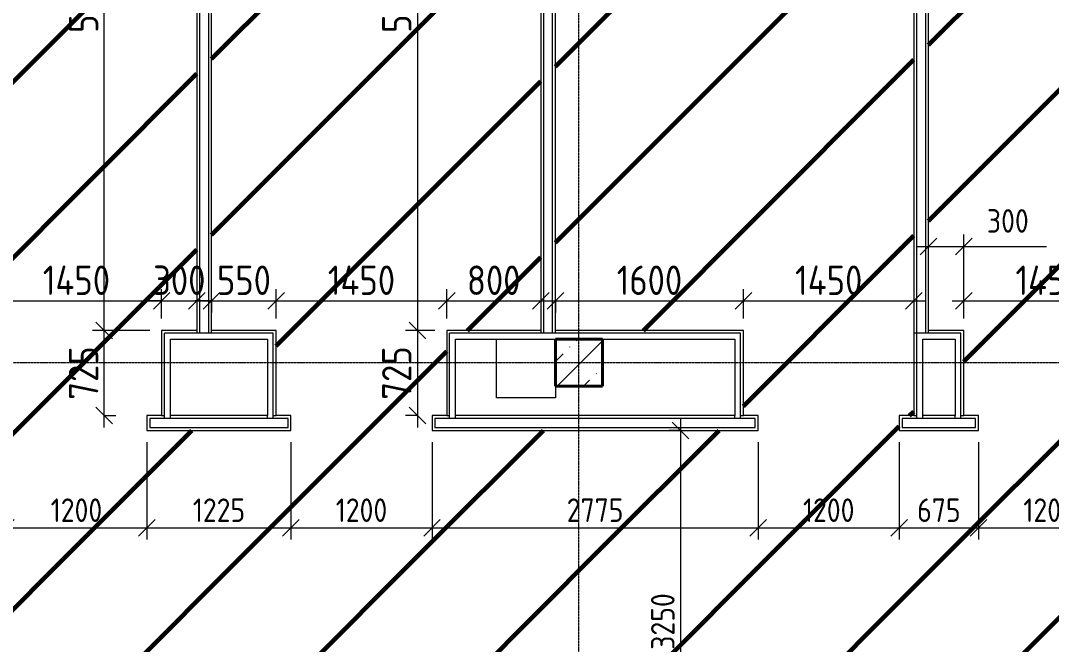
# Model space of a CAD drawing. Header units: millimetres. Extents: x -56773 to 323062, y -262288 to 76460.
# Drawn here: x 17059 to 25829, y -96938 to -91636 of the extents above; entities that cross this region are included whole.
import ezdxf

# ---------------------------------------------------------------- set-up
doc = ezdxf.new("R2010")
doc.units = ezdxf.units.MM
doc.linetypes.add('ADSK_Линия сетки', pattern=[25, 20, -2.5, 0, -2.5])
for name, color, linetype, lineweight in [('1.1) Шлифовка потолка', 5, 'Continuous', 60), ('Несущие колонны', 7, 'Continuous', 18), ('Оси', 7, 'Continuous', 9), ('Перекрытие', 7, 'Continuous', 18), ('Размеры', 7, 'Continuous', 9), ('Стены внутренние', 7, 'Continuous', 18), ('Стены штриховка', 7, 'Continuous', 9)]:
    doc.layers.add(name, color=color, linetype=linetype, lineweight=lineweight)
doc.styles.add('GOST Common_2', font='', dxfattribs={"width": 0.9, "height": 250})
doc.styles.add('GOST Common_3', font='', dxfattribs={"width": 0.9, "height": 200})
doc.styles.get('GOST Common_2').set_extended_font_data('GOST Common')
doc.styles.get('GOST Common_3').set_extended_font_data('GOST Common')
doc.dimstyles.new('ADSK_Основной_2_0', dxfattribs={"dimscale": 304.8, "dimtxt": 201.142999, "dimasz": 0.463911, "dimexe": 0.328084, "dimexo": 0.328084, "dimgap": 0.164042, "dimtad": 1, "dimdec": 3, "dimrnd": 0.001, "dimdsep": 46, "dimtxsty": 'GOST Common_3', "dimblk1": 'OBLIQUE', "dimblk2": 'OBLIQUE', "dimsah": 1, "dimcen": 0.09, "dimdle": 0.328084, "dimazin": 2, "dimtfac": 1, "dimtdec": 4, "dimtix": 1, "dimtmove": 0, "dimatfit": 3, "dimfxl": 1, "dimtvp": 1, "dimtolj": 1, "dimtzin": 0, "dimlwd": 20, "dimlwe": 20, "dimarcsym": 2})
doc.dimstyles.new('ADSK_Основной_2_0_2', dxfattribs={"dimscale": 304.8, "dimtxt": 201.142999, "dimasz": 0.463911, "dimexe": 0.328084, "dimexo": 0.328084, "dimgap": 0.164042, "dimtad": 1, "dimdec": 3, "dimrnd": 0.001, "dimdsep": 46, "dimtxsty": 'GOST Common_3', "dimblk1": 'OBLIQUE', "dimblk2": 'OBLIQUE', "dimsah": 1, "dimcen": 0.09, "dimdle": 0.328084, "dimazin": 2, "dimtfac": 1, "dimtdec": 4, "dimtix": 1, "dimtmove": 0, "dimatfit": 3, "dimfxl": 1, "dimtvp": 1, "dimtolj": 1, "dimtzin": 0, "dimlwd": 20, "dimlwe": 20, "dimarcsym": 2})
doc.dimstyles.new('ADSK_Основной_2_0_3', dxfattribs={"dimscale": 304.8, "dimtxt": 201.142999, "dimasz": 0.463911, "dimexe": 0.328084, "dimexo": 0.328084, "dimgap": 0.164042, "dimtad": 1, "dimdec": 3, "dimrnd": 0.001, "dimdsep": 46, "dimtxsty": 'GOST Common_2', "dimblk1": 'OBLIQUE', "dimblk2": 'OBLIQUE', "dimsah": 1, "dimcen": 0.09, "dimdle": 0.328084, "dimazin": 2, "dimtfac": 1, "dimtdec": 4, "dimtix": 1, "dimtmove": 0, "dimatfit": 3, "dimfxl": 1, "dimtvp": 1, "dimtolj": 1, "dimtzin": 0, "dimlwd": 20, "dimlwe": 20, "dimarcsym": 2})

# ---------------------------------------------------------------- blocks, each defined once
blk = doc.blocks.new('ADSK_КолоннаЖБ_Прямоугольная - 400x400 мм-1807143-Кладочный план 2-го этаж')
at = {"layer": 'Несущие колонны', "lineweight": 40}
for p, q in [((-200, 200), (200, 200)), ((-200, -200), (-200, 200)), ((200, 200), (200, -200)), ((200, -200), (-200, -200))]:
    blk.add_line(p, q, dxfattribs=at)
blk = doc.blocks.new('_Oblique')
at = {"color": 0, "linetype": 'ByBlock', "lineweight": -2}
blk.add_line((-0.5, -0.5), (0.5, 0.5), dxfattribs=at)
blk = doc.blocks.new('*D4854')
at = {"layer": 'Defpoints', "color": 0, "transparency": 16777216}
for p in [(22773, -95119.1), (22134.4, -98369.1), (22673, -98369.1)]:
    blk.add_point(p, dxfattribs=at)
at = {"layer": 'Размеры', "color": 0, "lineweight": 20, "transparency": 16777216}
for p, q in [((22673, -95019.1), (22673, -98469.1)), ((22673, -95119.1), (22573, -95119.1)), ((22234.4, -98369.1), (22773, -98369.1))]:
    blk.add_line(p, q, dxfattribs=at)
at = {"layer": 'Размеры', "color": 0, "lineweight": 20, "transparency": 16777216, "xscale": 141.4, "yscale": 141.4, "zscale": 141.4}
for p, rotation in [((22673, -95119.1), 90), ((22673, -98369.1), 270)]:
    blk.add_blockref('_Oblique', p, dxfattribs=dict(at, rotation=rotation))
at = {"layer": 'Размеры', "color": 0, "lineweight": 9, "transparency": 16777216, "insert": (22523, -96744.1), "char_height": 200, "width": 605.475, "attachment_point": 5, "rotation": 90, "style": 'GOST Common_3'}
blk.add_mtext('\\A1;3250', dxfattribs=at)
blk = doc.blocks.new('*D4790')
at = {"layer": 'Defpoints', "color": 0, "transparency": 16777216}
for p in [(16934.4, -95119.1), (18134.4, -95119.1), (18134.4, -95947.8)]:
    blk.add_point(p, dxfattribs=at)
at = {"layer": 'Размеры', "color": 0, "lineweight": 20, "transparency": 16777216}
for p, q in [((16934.4, -95219.1), (16934.4, -96047.8)), ((18134.4, -95219.1), (18134.4, -96047.8)), ((16834.4, -95947.8), (18234.4, -95947.8))]:
    blk.add_line(p, q, dxfattribs=at)
at = {"layer": 'Размеры', "color": 0, "lineweight": 20, "transparency": 16777216, "xscale": 141.4, "yscale": 141.4, "zscale": 141.4, "rotation": 180}
blk.add_blockref('_Oblique', (16934.4, -95947.8), dxfattribs=at)
at = {"layer": 'Размеры', "color": 0, "lineweight": 20, "transparency": 16777216, "xscale": 141.4, "yscale": 141.4, "zscale": 141.4}
blk.add_blockref('_Oblique', (18134.4, -95947.8), dxfattribs=at)
at = {"layer": 'Размеры', "color": 0, "lineweight": 9, "transparency": 16777216, "insert": (17534.4, -95797.8), "char_height": 200, "width": 560.473, "attachment_point": 5, "style": 'GOST Common_3'}
blk.add_mtext('\\A1;1200', dxfattribs=at)
blk = doc.blocks.new('*D4791')
at = {"layer": 'Defpoints', "color": 0, "transparency": 16777216}
for p in [(18134.4, -95119.1), (19359.4, -95119.1), (19359.4, -95947.8)]:
    blk.add_point(p, dxfattribs=at)
at = {"layer": 'Размеры', "color": 0, "lineweight": 20, "transparency": 16777216}
for p, q in [((18134.4, -95219.1), (18134.4, -96047.8)), ((19359.4, -95219.1), (19359.4, -96047.8)), ((18034.4, -95947.8), (19459.4, -95947.8))]:
    blk.add_line(p, q, dxfattribs=at)
at = {"layer": 'Размеры', "color": 0, "lineweight": 20, "transparency": 16777216, "xscale": 141.4, "yscale": 141.4, "zscale": 141.4, "rotation": 180}
blk.add_blockref('_Oblique', (18134.4, -95947.8), dxfattribs=at)
at = {"layer": 'Размеры', "color": 0, "lineweight": 20, "transparency": 16777216, "xscale": 141.4, "yscale": 141.4, "zscale": 141.4}
blk.add_blockref('_Oblique', (19359.4, -95947.8), dxfattribs=at)
at = {"layer": 'Размеры', "color": 0, "lineweight": 9, "transparency": 16777216, "insert": (18746.9, -95797.8), "char_height": 200, "width": 560.473, "attachment_point": 5, "style": 'GOST Common_3'}
blk.add_mtext('\\A1;1225', dxfattribs=at)
blk = doc.blocks.new('*D4792')
at = {"layer": 'Defpoints', "color": 0, "transparency": 16777216}
for p in [(19359.4, -95119.1), (20559.4, -95119.1), (20559.4, -95947.8)]:
    blk.add_point(p, dxfattribs=at)
at = {"layer": 'Размеры', "color": 0, "lineweight": 20, "transparency": 16777216}
for p, q in [((19359.4, -95219.1), (19359.4, -96047.8)), ((20559.4, -95219.1), (20559.4, -96047.8)), ((19259.4, -95947.8), (20659.4, -95947.8))]:
    blk.add_line(p, q, dxfattribs=at)
at = {"layer": 'Размеры', "color": 0, "lineweight": 20, "transparency": 16777216, "xscale": 141.4, "yscale": 141.4, "zscale": 141.4, "rotation": 180}
blk.add_blockref('_Oblique', (19359.4, -95947.8), dxfattribs=at)
at = {"layer": 'Размеры', "color": 0, "lineweight": 20, "transparency": 16777216, "xscale": 141.4, "yscale": 141.4, "zscale": 141.4}
blk.add_blockref('_Oblique', (20559.4, -95947.8), dxfattribs=at)
at = {"layer": 'Размеры', "color": 0, "lineweight": 9, "transparency": 16777216, "insert": (19959.4, -95797.8), "char_height": 200, "width": 560.473, "attachment_point": 5, "style": 'GOST Common_3'}
blk.add_mtext('\\A1;1200', dxfattribs=at)
blk = doc.blocks.new('*D4793')
at = {"layer": 'Defpoints', "color": 0, "transparency": 16777216}
for p in [(20559.4, -95119.1), (23334.4, -95119.1), (23334.4, -95947.8)]:
    blk.add_point(p, dxfattribs=at)
at = {"layer": 'Размеры', "color": 0, "lineweight": 20, "transparency": 16777216}
for p, q in [((20559.4, -95219.1), (20559.4, -96047.8)), ((23334.4, -95219.1), (23334.4, -96047.8)), ((20459.4, -95947.8), (23434.4, -95947.8))]:
    blk.add_line(p, q, dxfattribs=at)
at = {"layer": 'Размеры', "color": 0, "lineweight": 20, "transparency": 16777216, "xscale": 141.4, "yscale": 141.4, "zscale": 141.4, "rotation": 180}
blk.add_blockref('_Oblique', (20559.4, -95947.8), dxfattribs=at)
at = {"layer": 'Размеры', "color": 0, "lineweight": 20, "transparency": 16777216, "xscale": 141.4, "yscale": 141.4, "zscale": 141.4}
blk.add_blockref('_Oblique', (23334.4, -95947.8), dxfattribs=at)
at = {"layer": 'Размеры', "color": 0, "lineweight": 9, "transparency": 16777216, "insert": (21946.9, -95797.8), "char_height": 200, "width": 605.475, "attachment_point": 5, "style": 'GOST Common_3'}
blk.add_mtext('\\A1;2775', dxfattribs=at)
blk = doc.blocks.new('*D4794')
at = {"layer": 'Defpoints', "color": 0, "transparency": 16777216}
for p in [(23334.4, -95119.1), (24534.4, -95119.1), (24534.4, -95947.8)]:
    blk.add_point(p, dxfattribs=at)
at = {"layer": 'Размеры', "color": 0, "lineweight": 20, "transparency": 16777216}
for p, q in [((23334.4, -95219.1), (23334.4, -96047.8)), ((24534.4, -95219.1), (24534.4, -96047.8)), ((23234.4, -95947.8), (24634.4, -95947.8))]:
    blk.add_line(p, q, dxfattribs=at)
at = {"layer": 'Размеры', "color": 0, "lineweight": 20, "transparency": 16777216, "xscale": 141.4, "yscale": 141.4, "zscale": 141.4, "rotation": 180}
blk.add_blockref('_Oblique', (23334.4, -95947.8), dxfattribs=at)
at = {"layer": 'Размеры', "color": 0, "lineweight": 20, "transparency": 16777216, "xscale": 141.4, "yscale": 141.4, "zscale": 141.4}
blk.add_blockref('_Oblique', (24534.4, -95947.8), dxfattribs=at)
at = {"layer": 'Размеры', "color": 0, "lineweight": 9, "transparency": 16777216, "insert": (23934.4, -95797.8), "char_height": 200, "width": 560.473, "attachment_point": 5, "style": 'GOST Common_3'}
blk.add_mtext('\\A1;1200', dxfattribs=at)
blk = doc.blocks.new('*D4795')
at = {"layer": 'Defpoints', "color": 0, "transparency": 16777216}
for p in [(24534.4, -95119.1), (25209.4, -95119.1), (25209.4, -95947.8)]:
    blk.add_point(p, dxfattribs=at)
at = {"layer": 'Размеры', "color": 0, "lineweight": 20, "transparency": 16777216}
for p, q in [((24534.4, -95219.1), (24534.4, -96047.8)), ((25209.4, -95219.1), (25209.4, -96047.8)), ((24434.4, -95947.8), (25309.4, -95947.8))]:
    blk.add_line(p, q, dxfattribs=at)
at = {"layer": 'Размеры', "color": 0, "lineweight": 20, "transparency": 16777216, "xscale": 141.4, "yscale": 141.4, "zscale": 141.4, "rotation": 180}
blk.add_blockref('_Oblique', (24534.4, -95947.8), dxfattribs=at)
at = {"layer": 'Размеры', "color": 0, "lineweight": 20, "transparency": 16777216, "xscale": 141.4, "yscale": 141.4, "zscale": 141.4}
blk.add_blockref('_Oblique', (25209.4, -95947.8), dxfattribs=at)
at = {"layer": 'Размеры', "color": 0, "lineweight": 9, "transparency": 16777216, "insert": (24871.9, -95797.8), "char_height": 200, "width": 454.106, "attachment_point": 5, "style": 'GOST Common_3'}
blk.add_mtext('\\A1;675', dxfattribs=at)
blk = doc.blocks.new('*D4796')
at = {"layer": 'Defpoints', "color": 0, "transparency": 16777216}
for p in [(25209.4, -95119.1), (26409.4, -95119.1), (26409.4, -95947.8)]:
    blk.add_point(p, dxfattribs=at)
at = {"layer": 'Размеры', "color": 0, "lineweight": 20, "transparency": 16777216}
for p, q in [((25209.4, -95219.1), (25209.4, -96047.8)), ((26409.4, -95219.1), (26409.4, -96047.8)), ((25109.4, -95947.8), (26509.4, -95947.8))]:
    blk.add_line(p, q, dxfattribs=at)
at = {"layer": 'Размеры', "color": 0, "lineweight": 20, "transparency": 16777216, "xscale": 141.4, "yscale": 141.4, "zscale": 141.4, "rotation": 180}
blk.add_blockref('_Oblique', (25209.4, -95947.8), dxfattribs=at)
at = {"layer": 'Размеры', "color": 0, "lineweight": 20, "transparency": 16777216, "xscale": 141.4, "yscale": 141.4, "zscale": 141.4}
blk.add_blockref('_Oblique', (26409.4, -95947.8), dxfattribs=at)
at = {"layer": 'Размеры', "color": 0, "lineweight": 9, "transparency": 16777216, "insert": (25809.4, -95797.8), "char_height": 200, "width": 560.473, "attachment_point": 5, "style": 'GOST Common_3'}
blk.add_mtext('\\A1;1200', dxfattribs=at)
blk = doc.blocks.new('*D4948')
at = {"layer": 'Defpoints', "color": 0, "transparency": 16777216}
for p in [(18259.4, -94018.1), (16809.4, -94269.1), (18259.4, -94269.1)]:
    blk.add_point(p, dxfattribs=at)
at = {"layer": 'Размеры', "color": 0, "lineweight": 20, "transparency": 16777216}
for p, q in [((16809.4, -94169.1), (16809.4, -93918.1)), ((18259.4, -94169.1), (18259.4, -93918.1)), ((16709.4, -94018.1), (18359.4, -94018.1))]:
    blk.add_line(p, q, dxfattribs=at)
at = {"layer": 'Размеры', "color": 0, "lineweight": 20, "transparency": 16777216, "xscale": 141.4, "yscale": 141.4, "zscale": 141.4, "rotation": 180}
blk.add_blockref('_Oblique', (16809.4, -94018.1), dxfattribs=at)
at = {"layer": 'Размеры', "color": 0, "lineweight": 20, "transparency": 16777216, "xscale": 141.4, "yscale": 141.4, "zscale": 141.4}
blk.add_blockref('_Oblique', (18259.4, -94018.1), dxfattribs=at)
at = {"layer": 'Размеры', "color": 0, "lineweight": 9, "transparency": 16777216, "insert": (17534.4, -93843.1), "char_height": 250, "width": 580.928, "attachment_point": 5, "style": 'GOST Common_2'}
blk.add_mtext('\\A1;1450', dxfattribs=at)
blk = doc.blocks.new('*D4949')
at = {"layer": 'Defpoints', "color": 0, "transparency": 16777216}
for p in [(18559.4, -93918.1), (18559.4, -94018.1), (18259.4, -94269.1)]:
    blk.add_point(p, dxfattribs=at)
at = {"layer": 'Размеры', "color": 0, "lineweight": 20, "transparency": 16777216}
for p, q in [((18259.4, -94169.1), (18259.4, -93918.1)), ((18259.4, -94018.1), (18118, -94018.1)), ((18259.4, -94018.1), (18559.4, -94018.1)), ((18559.4, -94018.1), (18559.4, -94118.1)), ((18559.4, -94018.1), (18700.8, -94018.1))]:
    blk.add_line(p, q, dxfattribs=at)
at = {"layer": 'Размеры', "color": 0, "lineweight": 20, "transparency": 16777216, "xscale": 141.4, "yscale": 141.4, "zscale": 141.4}
blk.add_blockref('_Oblique', (18259.4, -94018.1), dxfattribs=at)
at = {"layer": 'Размеры', "color": 0, "lineweight": 20, "transparency": 16777216, "xscale": 141.4, "yscale": 141.4, "zscale": 141.4, "rotation": 180}
blk.add_blockref('_Oblique', (18559.4, -94018.1), dxfattribs=at)
at = {"layer": 'Размеры', "color": 0, "lineweight": 9, "transparency": 16777216, "insert": (18409.4, -93843.1), "char_height": 250, "width": 454.106, "attachment_point": 5, "style": 'GOST Common_2'}
blk.add_mtext('\\A1;300', dxfattribs=at)
blk = doc.blocks.new('*D4950')
at = {"layer": 'Defpoints', "color": 0, "transparency": 16777216}
for p in [(18684.4, -93918.1), (19234.4, -94018.1), (19234.4, -94269.1)]:
    blk.add_point(p, dxfattribs=at)
at = {"layer": 'Размеры', "color": 0, "lineweight": 20, "transparency": 16777216}
for p, q in [((19234.4, -94169.1), (19234.4, -93918.1)), ((18684.4, -94018.1), (18543, -94018.1)), ((18684.4, -94018.1), (18684.4, -94118.1)), ((18684.4, -94018.1), (19234.4, -94018.1)), ((19234.4, -94018.1), (19375.8, -94018.1))]:
    blk.add_line(p, q, dxfattribs=at)
at = {"layer": 'Размеры', "color": 0, "lineweight": 20, "transparency": 16777216, "xscale": 141.4, "yscale": 141.4, "zscale": 141.4}
blk.add_blockref('_Oblique', (18684.4, -94018.1), dxfattribs=at)
at = {"layer": 'Размеры', "color": 0, "lineweight": 20, "transparency": 16777216, "xscale": 141.4, "yscale": 141.4, "zscale": 141.4, "rotation": 180}
blk.add_blockref('_Oblique', (19234.4, -94018.1), dxfattribs=at)
at = {"layer": 'Размеры', "color": 0, "lineweight": 9, "transparency": 16777216, "insert": (18959.4, -93843.1), "char_height": 250, "width": 454.106, "attachment_point": 5, "style": 'GOST Common_2'}
blk.add_mtext('\\A1;550', dxfattribs=at)
blk = doc.blocks.new('*D4951')
at = {"layer": 'Defpoints', "color": 0, "transparency": 16777216}
for p in [(20684.4, -94018.1), (19234.4, -94269.1), (20684.4, -94269.1)]:
    blk.add_point(p, dxfattribs=at)
at = {"layer": 'Размеры', "color": 0, "lineweight": 20, "transparency": 16777216}
for p, q in [((19234.4, -94169.1), (19234.4, -93918.1)), ((20684.4, -94169.1), (20684.4, -93918.1)), ((19134.4, -94018.1), (20784.4, -94018.1))]:
    blk.add_line(p, q, dxfattribs=at)
at = {"layer": 'Размеры', "color": 0, "lineweight": 20, "transparency": 16777216, "xscale": 141.4, "yscale": 141.4, "zscale": 141.4, "rotation": 180}
blk.add_blockref('_Oblique', (19234.4, -94018.1), dxfattribs=at)
at = {"layer": 'Размеры', "color": 0, "lineweight": 20, "transparency": 16777216, "xscale": 141.4, "yscale": 141.4, "zscale": 141.4}
blk.add_blockref('_Oblique', (20684.4, -94018.1), dxfattribs=at)
at = {"layer": 'Размеры', "color": 0, "lineweight": 9, "transparency": 16777216, "insert": (19959.4, -93843.1), "char_height": 250, "width": 580.928, "attachment_point": 5, "style": 'GOST Common_2'}
blk.add_mtext('\\A1;1450', dxfattribs=at)
blk = doc.blocks.new('*D4952')
at = {"layer": 'Defpoints', "color": 0, "transparency": 16777216}
for p in [(21484.4, -93918.1), (21484.4, -94018.1), (20684.4, -94269.1)]:
    blk.add_point(p, dxfattribs=at)
at = {"layer": 'Размеры', "color": 0, "lineweight": 20, "transparency": 16777216}
for p, q in [((20684.4, -94169.1), (20684.4, -93918.1)), ((20584.4, -94018.1), (21584.4, -94018.1)), ((21484.4, -94018.1), (21484.4, -94118.1))]:
    blk.add_line(p, q, dxfattribs=at)
at = {"layer": 'Размеры', "color": 0, "lineweight": 20, "transparency": 16777216, "xscale": 141.4, "yscale": 141.4, "zscale": 141.4, "rotation": 180}
blk.add_blockref('_Oblique', (20684.4, -94018.1), dxfattribs=at)
at = {"layer": 'Размеры', "color": 0, "lineweight": 20, "transparency": 16777216, "xscale": 141.4, "yscale": 141.4, "zscale": 141.4}
blk.add_blockref('_Oblique', (21484.4, -94018.1), dxfattribs=at)
at = {"layer": 'Размеры', "color": 0, "lineweight": 9, "transparency": 16777216, "insert": (21084.4, -93843.1), "char_height": 250, "width": 454.106, "attachment_point": 5, "style": 'GOST Common_2'}
blk.add_mtext('\\A1;800', dxfattribs=at)
blk = doc.blocks.new('*D4953')
at = {"layer": 'Defpoints', "color": 0, "transparency": 16777216}
for p in [(21609.4, -93918.1), (23209.4, -94018.1), (23209.4, -94269.1)]:
    blk.add_point(p, dxfattribs=at)
at = {"layer": 'Размеры', "color": 0, "lineweight": 20, "transparency": 16777216}
for p, q in [((23209.4, -94169.1), (23209.4, -93918.1)), ((21509.4, -94018.1), (23309.4, -94018.1)), ((21609.4, -94018.1), (21609.4, -94118.1))]:
    blk.add_line(p, q, dxfattribs=at)
at = {"layer": 'Размеры', "color": 0, "lineweight": 20, "transparency": 16777216, "xscale": 141.4, "yscale": 141.4, "zscale": 141.4, "rotation": 180}
blk.add_blockref('_Oblique', (21609.4, -94018.1), dxfattribs=at)
at = {"layer": 'Размеры', "color": 0, "lineweight": 20, "transparency": 16777216, "xscale": 141.4, "yscale": 141.4, "zscale": 141.4}
blk.add_blockref('_Oblique', (23209.4, -94018.1), dxfattribs=at)
at = {"layer": 'Размеры', "color": 0, "lineweight": 9, "transparency": 16777216, "insert": (22409.4, -93843.1), "char_height": 250, "width": 560.473, "attachment_point": 5, "style": 'GOST Common_2'}
blk.add_mtext('\\A1;1600', dxfattribs=at)
blk = doc.blocks.new('*D4954')
at = {"layer": 'Defpoints', "color": 0, "transparency": 16777216}
for p in [(24659.4, -93918.1), (24659.4, -94018.1), (23209.4, -94269.1)]:
    blk.add_point(p, dxfattribs=at)
at = {"layer": 'Размеры', "color": 0, "lineweight": 20, "transparency": 16777216}
for p, q in [((23209.4, -94169.1), (23209.4, -93918.1)), ((23109.4, -94018.1), (24759.4, -94018.1)), ((24659.4, -94018.1), (24659.4, -94118.1))]:
    blk.add_line(p, q, dxfattribs=at)
at = {"layer": 'Размеры', "color": 0, "lineweight": 20, "transparency": 16777216, "xscale": 141.4, "yscale": 141.4, "zscale": 141.4, "rotation": 180}
blk.add_blockref('_Oblique', (23209.4, -94018.1), dxfattribs=at)
at = {"layer": 'Размеры', "color": 0, "lineweight": 20, "transparency": 16777216, "xscale": 141.4, "yscale": 141.4, "zscale": 141.4}
blk.add_blockref('_Oblique', (24659.4, -94018.1), dxfattribs=at)
at = {"layer": 'Размеры', "color": 0, "lineweight": 9, "transparency": 16777216, "insert": (23934.4, -93843.1), "char_height": 250, "width": 580.928, "attachment_point": 5, "style": 'GOST Common_2'}
blk.add_mtext('\\A1;1450', dxfattribs=at)
blk = doc.blocks.new('*D4955')
at = {"layer": 'Defpoints', "color": 0, "transparency": 16777216}
for p in [(25084.4, -93555.4), (24784.4, -93918.1), (25084.4, -94269.1)]:
    blk.add_point(p, dxfattribs=at)
at = {"layer": 'Размеры', "color": 0, "lineweight": 20, "transparency": 16777216}
for p, q in [((24784.4, -93818.1), (24784.4, -93455.4)), ((25084.4, -94169.1), (25084.4, -93455.4)), ((24684.4, -93555.4), (25084.4, -93555.4)), ((25084.4, -93555.4), (25788.6, -93555.4))]:
    blk.add_line(p, q, dxfattribs=at)
at = {"layer": 'Размеры', "color": 0, "lineweight": 20, "transparency": 16777216, "xscale": 141.4, "yscale": 141.4, "zscale": 141.4, "rotation": 180}
blk.add_blockref('_Oblique', (24784.4, -93555.4), dxfattribs=at)
at = {"layer": 'Размеры', "color": 0, "lineweight": 20, "transparency": 16777216, "xscale": 141.4, "yscale": 141.4, "zscale": 141.4}
blk.add_blockref('_Oblique', (25084.4, -93555.4), dxfattribs=at)
at = {"layer": 'Размеры', "color": 0, "lineweight": 9, "transparency": 16777216, "insert": (25280.1, -93238.7), "char_height": 200, "width": 454.106, "attachment_point": 1, "line_spacing_factor": 1.022761, "style": 'GOST Common_3'}
blk.add_mtext('\\A1;300', dxfattribs=at)
blk = doc.blocks.new('*D4956')
at = {"layer": 'Defpoints', "color": 0, "transparency": 16777216}
for p in [(26534.4, -94018.1), (25084.4, -94269.1), (26534.4, -94269.1)]:
    blk.add_point(p, dxfattribs=at)
at = {"layer": 'Размеры', "color": 0, "lineweight": 20, "transparency": 16777216}
for p, q in [((25084.4, -94169.1), (25084.4, -93918.1)), ((26534.4, -94169.1), (26534.4, -93918.1)), ((24984.4, -94018.1), (26634.4, -94018.1))]:
    blk.add_line(p, q, dxfattribs=at)
at = {"layer": 'Размеры', "color": 0, "lineweight": 20, "transparency": 16777216, "xscale": 141.4, "yscale": 141.4, "zscale": 141.4, "rotation": 180}
blk.add_blockref('_Oblique', (25084.4, -94018.1), dxfattribs=at)
at = {"layer": 'Размеры', "color": 0, "lineweight": 20, "transparency": 16777216, "xscale": 141.4, "yscale": 141.4, "zscale": 141.4}
blk.add_blockref('_Oblique', (26534.4, -94018.1), dxfattribs=at)
at = {"layer": 'Размеры', "color": 0, "lineweight": 9, "transparency": 16777216, "insert": (25809.4, -93843.1), "char_height": 250, "width": 580.928, "attachment_point": 5, "style": 'GOST Common_2'}
blk.add_mtext('\\A1;1450', dxfattribs=at)
blk = doc.blocks.new('*D4966')
at = {"layer": 'Defpoints', "color": 0, "transparency": 16777216}
for p in [(17770.2, -94269.1), (18259.4, -94269.1), (17670.2, -94994.1)]:
    blk.add_point(p, dxfattribs=at)
at = {"layer": 'Размеры', "color": 0, "lineweight": 20, "transparency": 16777216}
for p, q in [((17770.2, -95094.1), (17770.2, -94169.1)), ((18159.4, -94269.1), (17670.2, -94269.1)), ((17770.2, -94994.1), (17870.2, -94994.1))]:
    blk.add_line(p, q, dxfattribs=at)
at = {"layer": 'Размеры', "color": 0, "lineweight": 20, "transparency": 16777216, "xscale": 141.4, "yscale": 141.4, "zscale": 141.4}
for p, rotation in [((17770.2, -94269.1), 90), ((17770.2, -94994.1), 270)]:
    blk.add_blockref('_Oblique', p, dxfattribs=dict(at, rotation=rotation))
at = {"layer": 'Размеры', "color": 0, "lineweight": 9, "transparency": 16777216, "insert": (17595.2, -94631.6), "char_height": 250, "width": 454.106, "attachment_point": 5, "rotation": 90, "style": 'GOST Common_2'}
blk.add_mtext('\\A1;725', dxfattribs=at)
blk = doc.blocks.new('*D4967')
at = {"layer": 'Defpoints', "color": 0, "transparency": 16777216}
for p in [(17670.2, -88594.1), (17770.2, -88594.1), (18259.4, -94269.1)]:
    blk.add_point(p, dxfattribs=at)
at = {"layer": 'Размеры', "color": 0, "lineweight": 20, "transparency": 16777216}
for p, q in [((17770.2, -94369.1), (17770.2, -88494.1)), ((17770.2, -88594.1), (17870.2, -88594.1)), ((18159.4, -94269.1), (17670.2, -94269.1))]:
    blk.add_line(p, q, dxfattribs=at)
at = {"layer": 'Размеры', "color": 0, "lineweight": 20, "transparency": 16777216, "xscale": 141.4, "yscale": 141.4, "zscale": 141.4}
for p, rotation in [((17770.2, -88594.1), 90), ((17770.2, -94269.1), 270)]:
    blk.add_blockref('_Oblique', p, dxfattribs=dict(at, rotation=rotation))
at = {"layer": 'Размеры', "color": 0, "lineweight": 9, "transparency": 16777216, "insert": (17595.2, -91431.6), "char_height": 250, "width": 605.475, "attachment_point": 5, "rotation": 90, "style": 'GOST Common_2'}
blk.add_mtext('\\A1;5675', dxfattribs=at)
blk = doc.blocks.new('*D4968')
at = {"layer": 'Defpoints', "color": 0, "transparency": 16777216}
for p in [(20534.9, -88594.1), (20434.9, -94269.1), (20684.4, -94269.1)]:
    blk.add_point(p, dxfattribs=at)
at = {"layer": 'Размеры', "color": 0, "lineweight": 20, "transparency": 16777216}
for p, q in [((20434.9, -88494.1), (20434.9, -94369.1)), ((20434.9, -88594.1), (20334.9, -88594.1)), ((20584.4, -94269.1), (20334.9, -94269.1))]:
    blk.add_line(p, q, dxfattribs=at)
at = {"layer": 'Размеры', "color": 0, "lineweight": 20, "transparency": 16777216, "xscale": 141.4, "yscale": 141.4, "zscale": 141.4}
for p, rotation in [((20434.9, -88594.1), 90), ((20434.9, -94269.1), 270)]:
    blk.add_blockref('_Oblique', p, dxfattribs=dict(at, rotation=rotation))
at = {"layer": 'Размеры', "color": 0, "lineweight": 9, "transparency": 16777216, "insert": (20259.9, -91431.6), "char_height": 250, "width": 605.475, "attachment_point": 5, "rotation": 90, "style": 'GOST Common_2'}
blk.add_mtext('\\A1;5675', dxfattribs=at)
blk = doc.blocks.new('*D4969')
at = {"layer": 'Defpoints', "color": 0, "transparency": 16777216}
for p in [(20684.4, -94269.1), (20434.9, -94994.1), (20534.9, -94994.1)]:
    blk.add_point(p, dxfattribs=at)
at = {"layer": 'Размеры', "color": 0, "lineweight": 20, "transparency": 16777216}
for p, q in [((20434.9, -94169.1), (20434.9, -95094.1)), ((20584.4, -94269.1), (20334.9, -94269.1)), ((20434.9, -94994.1), (20334.9, -94994.1))]:
    blk.add_line(p, q, dxfattribs=at)
at = {"layer": 'Размеры', "color": 0, "lineweight": 20, "transparency": 16777216, "xscale": 141.4, "yscale": 141.4, "zscale": 141.4}
for p, rotation in [((20434.9, -94269.1), 90), ((20434.9, -94994.1), 270)]:
    blk.add_blockref('_Oblique', p, dxfattribs=dict(at, rotation=rotation))
at = {"layer": 'Размеры', "color": 0, "lineweight": 9, "transparency": 16777216, "insert": (20259.9, -94631.6), "char_height": 250, "width": 454.106, "attachment_point": 5, "rotation": 90, "style": 'GOST Common_2'}
blk.add_mtext('\\A1;725', dxfattribs=at)

msp = doc.modelspace()

# ---------------------------------------------------------------- hatches: boundary and pattern name
at = {"layer": '1.1) Шлифовка потолка', "transparency": 33554687}
h = msp.add_hatch(dxfattribs=at)
h.set_pattern_fill('ANSI31', color=5, scale=333)
h.paths.add_polyline_path([(24423.9062, -88594.0666), (24209.3615, -88594.0666), (22559.3615, -88594.0666), (22009.3615, -88594.0666), (22009.3615, -88744.0666), (21609.3615, -88744.0666), (21609.3615, -94269.0666), (23209.3615, -94269.0666), (23209.3615, -94994.0666), (23334.3615, -94994.0666), (23334.3615, -95119.0666), (20559.3615, -95119.0666), (20559.3615, -94994.0666), (20684.3615, -94994.0666), (20684.3615, -94269.0666), (21484.3615, -94269.0666), (21484.3615, -88594.0666), (21009.3615, -88594.0666), (19359.3615, -88594.0666), (18684.3615, -88594.0666), (18684.3615, -94269.0666), (19234.3615, -94269.0666), (19234.3615, -94994.0666), (19359.3615, -94994.0666), (19359.3615, -95119.0666), (18134.3615, -95119.0666), (18134.3615, -94994.0666), (18259.3615, -94994.0666), (18259.3615, -94269.0666), (18559.3615, -94269.0666), (18559.3615, -88594.0666), (18209.3615, -88594.0666), (16559.3615, -88594.0666), (16009.3615, -88594.0666), (16009.3615, -88744.0666), (15944.2626, -88744.0666), (15944.2626, -94269.0666), (16809.3615, -94269.0666), (16809.3615, -94994.0666), (16934.3615, -94994.0666), (16934.3615, -95119.0666), (15944.2626, -95119.0666), (15944.2626, -96144.5668), (24423.9062, -96144.5668)])
h = msp.add_hatch(dxfattribs=at)
h.set_pattern_fill('ANSI31', color=5, scale=333)
h.paths.add_polyline_path([(34409.3615, -88594.0666), (34009.3615, -88594.0666), (34009.3615, -88744.0666), (33609.3615, -88744.0666), (33609.3615, -88594.0666), (32903.5498, -88594.0666), (32903.5498, -96144.5668), (41383.1934, -96144.5668), (41383.1934, -95344.0666), (41109.3615, -95344.0666), (41109.3615, -95219.0666), (41383.1934, -95219.0666), (41383.1934, -92844.0666), (39734.3615, -92844.0666), (39734.3615, -94344.0666), (40009.3615, -94344.0666), (40034.3615, -94344.0666), (40034.3615, -95219.0666), (40209.3615, -95219.0666), (40209.3615, -95344.0666), (36934.3615, -95344.0666), (36934.3615, -95094.0666), (37059.3615, -95094.0666), (37059.3615, -95219.0666), (39334.3615, -95219.0666), (39334.3615, -93019.0666), (37059.3615, -93019.0666), (37059.3615, -93894.0666), (36934.3615, -93894.0666), (36934.3615, -92694.0666), (37059.3615, -92694.0666), (37059.3615, -92719.0666), (39259.3615, -92719.0666), (39259.3615, -92544.0666), (39384.3615, -92544.0666), (39384.3615, -92719.0666), (41383.1934, -92719.0666), (41383.1934, -91444.0666), (39384.3615, -91444.0666), (39384.3615, -91644.0666), (39259.3615, -91644.0666), (39259.3615, -91444.0666), (38284.3615, -91444.0666), (38284.3615, -91269.0666), (37059.3615, -91269.0666), (37059.3615, -91794.0666), (36934.3615, -91794.0666), (36934.3615, -89869.0666), (37059.3615, -89869.0666), (37059.3615, -91144.0666), (40009.3615, -91144.0666), (40009.3615, -90944.0666), (40059.3615, -90944.0666), (40059.3615, -91144.0666), (41383.1934, -91144.0666), (41383.1934, -89944.0666), (40059.3615, -89944.0666), (40059.3615, -90204.0666), (40009.3615, -90204.0666), (40009.3615, -89794.0666), (40059.3615, -89794.0666), (40059.3615, -89894.0666), (41383.1934, -89894.0666), (41383.1934, -88594.0666), (40059.3615, -88594.0666), (40059.3615, -89054.0666), (40009.3615, -89054.0666), (40009.3615, -88744.0666), (39609.3615, -88744.0666), (39609.3615, -88594.0666), (37059.3615, -88594.0666), (37059.3615, -88969.0666), (36934.3615, -88969.0666), (36934.3615, -88594.0666), (34534.3615, -88594.0666), (34534.3615, -95119.0666), (33034.3615, -95119.0666), (33034.3615, -94994.0666), (33134.3615, -94994.0666), (33134.3615, -94269.0666), (34409.3615, -94269.0666)])
h.paths.add_polyline_path([(41734.3615, -89944.0666), (41383.1934, -89944.0666), (41383.1934, -91144.0666), (41734.3615, -91144.0666)])
h.paths.add_polyline_path([(41734.3615, -88594.0666), (41383.1934, -88594.0666), (41383.1934, -89894.0666), (41734.3615, -89894.0666)])
h.paths.add_polyline_path([(41734.3615, -92844.0666), (41383.1934, -92844.0666), (41383.1934, -95219.0666), (41734.3615, -95219.0666)])
h.paths.add_polyline_path([(41734.3615, -91444.0666), (41383.1934, -91444.0666), (41383.1934, -92719.0666), (41734.3615, -92719.0666)])
h.paths.add_polyline_path([(27884.3615, -88744.0666), (27609.3615, -88744.0666), (27609.3615, -88594.0666), (27009.3615, -88594.0666), (25359.3615, -88594.0666), (24784.3615, -88594.0666), (24784.3615, -94269.0666), (25084.3615, -94269.0666), (25084.3615, -94994.0666), (25209.3615, -94994.0666), (25209.3615, -95119.0666), (24534.3615, -95119.0666), (24534.3615, -94994.0666), (24659.3615, -94994.0666), (24659.3615, -88594.0666), (24423.9062, -88594.0666), (24423.9062, -96144.5668), (32903.5498, -96144.5668), (32903.5498, -88594.0666), (31334.3615, -88594.0666), (31334.3615, -92179.0666), (31209.3615, -92179.0666), (31209.3615, -88594.0666), (30209.3615, -88594.0666), (28559.3615, -88594.0666), (28009.3615, -88594.0666), (28009.3615, -88744.0666), (28009.3615, -92179.0666), (27884.3615, -92179.0666)])
h.paths.add_polyline_path([(27884.3615, -93179.0666), (28009.3615, -93179.0666), (28009.3615, -94269.0666), (29209.3615, -94269.0666), (29209.3615, -94994.0666), (29334.3615, -94994.0666), (29334.3615, -95119.0666), (27934.3615, -95119.0666), (27934.3615, -95719.0666), (27809.3615, -95719.0666), (27809.3615, -95119.0666), (26409.3615, -95119.0666), (26409.3615, -94994.0666), (26534.3615, -94994.0666), (26534.3615, -94269.0666), (27884.3615, -94269.0666)], flags=16)
h.paths.add_polyline_path([(27909.3615, -93204.0666), (27984.3615, -93204.0666), (27984.3615, -94294.0666), (27909.3615, -94294.0666)], flags=0)
h.paths.add_polyline_path([(28509.3615, -94344.0666), (28509.3615, -94844.0666), (28009.3615, -94844.0666), (28009.3615, -94744.0666), (27609.3615, -94744.0666), (27609.3615, -94344.0666)], flags=0)
h.paths.add_polyline_path([(27609.3615, -94344.0666), (28009.3615, -94344.0666), (28009.3615, -94744.0666), (27609.3615, -94744.0666)], flags=0)
h.paths.add_polyline_path([(26434.3615, -95019.0666), (29309.3615, -95019.0666), (29309.3615, -95094.0666), (26434.3615, -95094.0666)], flags=0)
h.paths.add_polyline_path([(27834.3615, -95144.0666), (27909.3615, -95144.0666), (27909.3615, -95694.0666), (27834.3615, -95694.0666)], flags=0)
h.paths.add_polyline_path([(30659.3615, -94269.0666), (31209.3615, -94269.0666), (31209.3615, -93179.0666), (31334.3615, -93179.0666), (31334.3615, -94269.0666), (31709.3615, -94269.0666), (31709.3615, -94994.0666), (31834.3615, -94994.0666), (31834.3615, -95119.0666), (30534.3615, -95119.0666), (30534.3615, -94994.0666), (30659.3615, -94994.0666)], flags=16)
h.paths.add_polyline_path([(30684.3615, -94294.0666), (31234.3615, -94294.0666), (31234.3615, -93204.0666), (31309.3615, -93204.0666), (31309.3615, -94294.0666), (31684.3615, -94294.0666), (31684.3615, -95019.0666), (31809.3615, -95019.0666), (31809.3615, -95094.0666), (30559.3615, -95094.0666), (30559.3615, -95019.0666), (30684.3615, -95019.0666)], flags=0)
h.paths.add_polyline_path([(30734.3615, -94344.0666), (31634.3615, -94344.0666), (31634.3615, -94994.0666), (30734.3615, -94994.0666)], flags=0)
h = msp.add_hatch(dxfattribs=at)
h.set_pattern_fill('ANSI31', color=5, scale=333)
h.paths.add_polyline_path([(24423.9062, -96144.5668), (15944.2626, -96144.5668), (15944.2626, -98369.0666), (16809.3615, -98369.0666), (16809.3615, -98494.0666), (16684.3615, -98494.0666), (16684.3615, -99219.0666), (15944.2626, -99219.0666), (15944.2626, -104744.0666), (16009.3615, -104744.0666), (16009.3615, -104894.0666), (16609.3615, -104894.0666), (18259.3615, -104894.0666), (18684.3615, -104894.0666), (18684.3615, -99219.0666), (18134.3615, -99219.0666), (18134.3615, -98494.0666), (18009.3615, -98494.0666), (18009.3615, -98369.0666), (22134.3615, -98369.0666), (22134.3615, -100244.0666), (22009.3615, -100244.0666), (22009.3615, -99219.0666), (18809.3615, -99219.0666), (18809.3615, -104894.0666), (19409.3615, -104894.0666), (21059.3615, -104894.0666), (21609.3615, -104894.0666), (21609.3615, -104744.0666), (22009.3615, -104744.0666), (22009.3615, -101444.0666), (22134.3615, -101444.0666), (22134.3615, -104894.0666), (22609.3615, -104894.0666), (24259.3615, -104894.0666), (24423.9062, -104894.0666)])
h = msp.add_hatch(dxfattribs=at)
h.set_pattern_fill('ANSI31', color=5, scale=333)
h.paths.add_polyline_path([(32903.5498, -96144.5668), (24423.9062, -96144.5668), (24423.9062, -104894.0666), (25409.3615, -104894.0666), (27059.3615, -104894.0666), (27609.3615, -104894.0666), (27609.3615, -104744.0666), (28009.3615, -104744.0666), (28009.3615, -104894.0666), (28609.3615, -104894.0666), (30259.3615, -104894.0666), (30359.3615, -104894.0666), (30359.3615, -101404.0666), (30484.3615, -101404.0666), (30484.3615, -104894.0666), (31409.3615, -104894.0666), (32903.5498, -104894.0666), (32903.5498, -99219.0666), (30484.3615, -99219.0666), (30484.3615, -100204.0666), (30359.3615, -100204.0666), (30359.3615, -99219.0666), (26534.3615, -99219.0666), (26534.3615, -98369.0666), (27809.3615, -98369.0666), (27809.3615, -97769.0666), (27934.3615, -97769.0666), (27934.3615, -98369.0666), (29434.3615, -98369.0666), (31234.3615, -98369.0666), (31424.3615, -98369.0666), (32024.3615, -98369.0666), (32264.3615, -98369.0666), (32903.5498, -98369.0666)])
at = {"layer": 'Несущие колонны', "lineweight": 9}
h = msp.add_hatch(dxfattribs=at)
h.set_pattern_fill('FP_1', color=256, style=0, pattern_type=2)
h.set_pattern_definition([(45, (9.36, -97949.04), (-224.5064, 224.5064), []), (45, (233.87, -97949.04), (-224.5064, 224.5064), [396.875, -79.375, 3.353, -76.022])])
h.paths.add_polyline_path([(21609.3615, -94744.0666), (22009.3615, -94744.0666), (22009.3615, -94344.0666), (21609.3615, -94344.0666)])

# ---------------------------------------------------------------- linework, layer by layer
for p, q in [((22009.3615, -94344.0666), (21609.3615, -94344.0666)), ((21609.3615, -94344.0666), (21609.3615, -94744.0666)), ((22009.3615, -94744.0666), (22009.3615, -94344.0666)), ((21609.3615, -94744.0666), (22009.3615, -94744.0666))]:
    msp.add_line(p, q, dxfattribs=at)
at = {"layer": 'Оси', "linetype": 'ADSK_Линия сетки', "lineweight": 5}
for p, q in [((21809.3615, -108922.9178), (21809.3615, -87921.5904)), ((62525.08, -94544.0666), (-25230.7352, -94544.0666))]:
    msp.add_line(p, q, dxfattribs=at)
at = {"layer": 'Перекрытие'}
for p, q in [((21109.3615, -94844.0666), (21109.3615, -94344.0666)), ((21609.3615, -94744.0666), (21609.3615, -94844.0666)), ((21609.3615, -94844.0666), (21109.3615, -94844.0666))]:
    msp.add_line(p, q, dxfattribs=at)
at = {"layer": 'Стены внутренние', "lineweight": 5}
for p, q in [((18559.3615, -88594.0666), (18559.3615, -94269.0666)), ((18684.3615, -94269.0666), (18684.3615, -88594.0666)), ((21484.3615, -88594.0666), (21484.3615, -94269.0666)), ((21609.3615, -94269.0666), (21609.3615, -88594.0666)), ((24659.3615, -88594.0666), (24659.3615, -94994.0666)), ((24784.3615, -94269.0666), (24784.3615, -88594.0666)), ((18259.3615, -94269.0666), (18259.3615, -94994.0666)), ((18559.3615, -94269.0666), (18259.3615, -94269.0666)), ((19234.3615, -94269.0666), (18684.3615, -94269.0666)), ((19234.3615, -94994.0666), (19234.3615, -94269.0666)), ((20684.3615, -94269.0666), (20684.3615, -94994.0666)), ((21484.3615, -94269.0666), (20684.3615, -94269.0666)), ((23209.3615, -94269.0666), (21609.3615, -94269.0666)), ((23209.3615, -94994.0666), (23209.3615, -94269.0666)), ((25084.3615, -94269.0666), (24784.3615, -94269.0666)), ((25084.3615, -94994.0666), (25084.3615, -94269.0666)), ((18334.3615, -94994.0666), (18334.3615, -94344.0666)), ((18334.3615, -94344.0666), (19159.3615, -94344.0666)), ((19159.3615, -94344.0666), (19159.3615, -94994.0666)), ((20759.3615, -94994.0666), (20759.3615, -94344.0666)), ((20759.3615, -94344.0666), (23134.3615, -94344.0666)), ((23134.3615, -94344.0666), (23134.3615, -94994.0666)), ((24734.3615, -94994.0666), (24734.3615, -94344.0666)), ((24734.3615, -94344.0666), (25009.3615, -94344.0666)), ((25009.3615, -94344.0666), (25009.3615, -94994.0666)), ((18259.3615, -94994.0666), (18134.3615, -94994.0666)), ((18134.3615, -94994.0666), (18134.3615, -95119.0666)), ((19159.3615, -94994.0666), (18334.3615, -94994.0666)), ((19359.3615, -94994.0666), (19234.3615, -94994.0666)), ((19359.3615, -95119.0666), (19359.3615, -94994.0666)), ((20684.3615, -94994.0666), (20559.3615, -94994.0666)), ((20559.3615, -94994.0666), (20559.3615, -95119.0666)), ((23134.3615, -94994.0666), (20759.3615, -94994.0666)), ((23334.3615, -94994.0666), (23209.3615, -94994.0666)), ((23334.3615, -95119.0666), (23334.3615, -94994.0666)), ((24659.3615, -94994.0666), (24534.3615, -94994.0666)), ((24534.3615, -94994.0666), (24534.3615, -95119.0666)), ((25009.3615, -94994.0666), (24734.3615, -94994.0666)), ((25209.3615, -94994.0666), (25084.3615, -94994.0666)), ((25209.3615, -95119.0666), (25209.3615, -94994.0666)), ((18134.3615, -95119.0666), (19359.3615, -95119.0666)), ((20559.3615, -95119.0666), (23334.3615, -95119.0666)), ((24534.3615, -95119.0666), (25209.3615, -95119.0666))]:
    msp.add_line(p, q, dxfattribs=at)
at = {"layer": 'Стены штриховка', "lineweight": 9}
for p, q in [((18584.3615, -94294.0666), (18584.3615, -88594.0666)), ((18659.3615, -94294.0666), (18659.3615, -88594.0666)), ((21509.3615, -94294.0666), (21509.3615, -88594.0666)), ((21584.3615, -94294.0666), (21584.3615, -88594.0666)), ((24684.3615, -95019.0666), (24684.3615, -88594.0666)), ((24759.3615, -94294.0666), (24759.3615, -88594.0666)), ((18559.3615, -94269.0666), (18559.3615, -94294.0666)), ((18684.3615, -94294.0666), (18684.3615, -94269.0666)), ((21484.3615, -94269.0666), (21484.3615, -94294.0666)), ((21609.3615, -94294.0666), (21609.3615, -94269.0666)), ((24784.3615, -94294.0666), (24784.3615, -94269.0666)), ((18284.3615, -95019.0666), (18284.3615, -94294.0666)), ((19209.3615, -94294.0666), (18284.3615, -94294.0666)), ((19209.3615, -95019.0666), (19209.3615, -94294.0666)), ((20709.3615, -95019.0666), (20709.3615, -94294.0666)), ((23184.3615, -94294.0666), (20709.3615, -94294.0666)), ((23184.3615, -95019.0666), (23184.3615, -94294.0666)), ((25059.3615, -94294.0666), (24659.3615, -94294.0666)), ((25059.3615, -95019.0666), (25059.3615, -94294.0666)), ((19334.3615, -95019.0666), (18159.3615, -95019.0666)), ((18159.3615, -95019.0666), (18159.3615, -95094.0666)), ((18259.3615, -94994.0666), (18284.3615, -94994.0666)), ((18334.3615, -95019.0666), (18334.3615, -94994.0666)), ((19159.3615, -95019.0666), (19159.3615, -94994.0666)), ((19209.3615, -94994.0666), (19234.3615, -94994.0666)), ((19334.3615, -95094.0666), (19334.3615, -95019.0666)), ((23309.3615, -95019.0666), (20584.3615, -95019.0666)), ((20584.3615, -95019.0666), (20584.3615, -95094.0666)), ((20684.3615, -94994.0666), (20709.3615, -94994.0666)), ((20759.3615, -95019.0666), (20759.3615, -94994.0666)), ((23134.3615, -95019.0666), (23134.3615, -94994.0666)), ((23184.3615, -94994.0666), (23209.3615, -94994.0666)), ((23309.3615, -95094.0666), (23309.3615, -95019.0666)), ((25184.3615, -95019.0666), (24559.3615, -95019.0666)), ((24559.3615, -95019.0666), (24559.3615, -95094.0666)), ((24659.3615, -94994.0666), (24684.3615, -94994.0666)), ((24734.3615, -95019.0666), (24734.3615, -94994.0666)), ((25009.3615, -95019.0666), (25009.3615, -94994.0666)), ((25059.3615, -94994.0666), (25084.3615, -94994.0666)), ((25184.3615, -95094.0666), (25184.3615, -95019.0666)), ((18159.3615, -95094.0666), (19334.3615, -95094.0666)), ((20584.3615, -95094.0666), (23309.3615, -95094.0666)), ((24559.3615, -95094.0666), (25184.3615, -95094.0666))]:
    msp.add_line(p, q, dxfattribs=at)

# ---------------------------------------------------------------- block references
at = {"layer": 'Несущие колонны', "lineweight": 40, "rotation": 89.9999999999999}
msp.add_blockref('ADSK_КолоннаЖБ_Прямоугольная - 400x400 мм-1807143-Кладочный план 2-го этаж', (21809.3615, -94544.0666), dxfattribs=at)

# ---------------------------------------------------------------- dimensions: what is measured, and where the dimension line sits
at = {"layer": 'Размеры', "lineweight": 9}
for base, p1, p2, dimstyle, override, picture, middle in [((17770.2095, -88594.0666), (18259.3615, -94269.0666), (17670.2246, -88594.0666), 'ADSK_Основной_2_0_3', {"dimpost": '<>', "dimfxl": 5705.497989}, '*D4967', (17595.2095, -91431.5666)), ((20434.8997, -94269.0666), (20534.8846, -88594.0666), (20684.3615, -94269.0666), 'ADSK_Основной_2_0_3', {"dimpost": '<>', "dimfxl": 5676.968235}, '*D4968', (20259.8997, -91431.5666)), ((17770.2095, -94269.0666), (17670.2246, -94994.0666), (18259.3615, -94269.0666), 'ADSK_Основной_2_0_3', {"dimpost": '<>', "dimfxl": 934.188042}, '*D4966', (17595.2095, -94631.5666)), ((20434.8997, -94994.0666), (20684.3615, -94269.0666), (20534.8846, -94994.0666), 'ADSK_Основной_2_0_3', {"dimpost": '<>', "dimfxl": 740.248841}, '*D4969', (20259.8997, -94631.5666)), ((22672.9702, -98369.0666), (22772.9551, -95119.0666), (22134.3615, -98369.0666), 'ADSK_Основной_2_0_2', {"dimpost": '<>', "dimfxl": 3312.144598}, '*D4854', (22522.9702, -96744.0666))]:
    dim = msp.add_linear_dim(base=base, p1=p1, p2=p2, angle=90, dimstyle=dimstyle, override=override, dxfattribs=at)
    dim.commit()
    dim.dimension.update_dxf_attribs({"geometry": picture, "text_midpoint": middle})
dim = msp.add_linear_dim(base=(25084.3615, -93555.4164), p1=(24784.3615, -93918.0792), p2=(25084.3615, -94269.0666), dimstyle='ADSK_Основной_2_0', override={"dimpost": '<>', "dimfxl": 461.727366}, dxfattribs=at)
dim.commit()
dim.dimension.update_dxf_attribs({"geometry": '*D4955', "text_midpoint": (25507.1901, -93555.4164), "dimtype": 160})
for base, p1, p2, dimstyle, override, picture, middle in [((18259.3615, -94018.0641), (16809.3615, -94269.0666), (18259.3615, -94269.0666), 'ADSK_Основной_2_0_3', {"dimpost": '<>', "dimfxl": 1450}, '*D4948', (17534.3615, -93843.0641)), ((18559.3615, -94018.0641), (18259.3615, -94269.0666), (18559.3615, -93918.0792), 'ADSK_Основной_2_0_3', {"dimpost": '<>', "dimfxl": 461.727366}, '*D4949', (18409.3615, -93843.0641)), ((19234.3615, -94018.0641), (18684.3615, -93918.0792), (19234.3615, -94269.0666), 'ADSK_Основной_2_0_3', {"dimpost": '<>', "dimfxl": 652.450887}, '*D4950', (18959.3615, -93843.0641)), ((20684.3615, -94018.0641), (19234.3615, -94269.0666), (20684.3615, -94269.0666), 'ADSK_Основной_2_0_3', {"dimpost": '<>', "dimfxl": 1450}, '*D4951', (19959.3615, -93843.0641)), ((21484.3615, -94018.0641), (20684.3615, -94269.0666), (21484.3615, -93918.0792), 'ADSK_Основной_2_0_3', {"dimpost": '<>', "dimfxl": 873.6087}, '*D4952', (21084.3615, -93843.0641)), ((23209.3615, -94018.0641), (21609.3615, -93918.0792), (23209.3615, -94269.0666), 'ADSK_Основной_2_0_3', {"dimpost": '<>', "dimfxl": 1638.045225}, '*D4953', (22409.3615, -93843.0641)), ((24659.3615, -94018.0641), (23209.3615, -94269.0666), (24659.3615, -93918.0792), 'ADSK_Основной_2_0_3', {"dimpost": '<>', "dimfxl": 1491.875384}, '*D4954', (23934.3615, -93843.0641)), ((26534.3615, -94018.0641), (25084.3615, -94269.0666), (26534.3615, -94269.0666), 'ADSK_Основной_2_0_3', {"dimpost": '<>', "dimfxl": 1450}, '*D4956', (25809.3615, -93843.0641)), ((18134.3615, -95947.7511), (16934.3615, -95119.0666), (18134.3615, -95119.0666), 'ADSK_Основной_2_0_2', {"dimpost": '<>', "dimfxl": 1200}, '*D4790', (17534.3615, -95797.7511)), ((19359.3615, -95947.7511), (18134.3615, -95119.0666), (19359.3615, -95119.0666), 'ADSK_Основной_2_0_2', {"dimpost": '<>', "dimfxl": 1225}, '*D4791', (18746.8615, -95797.7511)), ((20559.3615, -95947.7511), (19359.3615, -95119.0666), (20559.3615, -95119.0666), 'ADSK_Основной_2_0_2', {"dimpost": '<>', "dimfxl": 1200}, '*D4792', (19959.3615, -95797.7511)), ((23334.3615, -95947.7511), (20559.3615, -95119.0666), (23334.3615, -95119.0666), 'ADSK_Основной_2_0_2', {"dimpost": '<>', "dimfxl": 2775}, '*D4793', (21946.8615, -95797.7511)), ((24534.3615, -95947.7511), (23334.3615, -95119.0666), (24534.3615, -95119.0666), 'ADSK_Основной_2_0_2', {"dimpost": '<>', "dimfxl": 1200}, '*D4794', (23934.3615, -95797.7511)), ((25209.3615, -95947.7511), (24534.3615, -95119.0666), (25209.3615, -95119.0666), 'ADSK_Основной_2_0_2', {"dimpost": '<>', "dimfxl": 675}, '*D4795', (24871.8615, -95797.7511)), ((26409.3615, -95947.7511), (25209.3615, -95119.0666), (26409.3615, -95119.0666), 'ADSK_Основной_2_0_2', {"dimpost": '<>', "dimfxl": 1200}, '*D4796', (25809.3615, -95797.7511))]:
    dim = msp.add_linear_dim(base=base, p1=p1, p2=p2, dimstyle=dimstyle, override=override, dxfattribs=at)
    dim.commit()
    dim.dimension.update_dxf_attribs({"geometry": picture, "text_midpoint": middle})

doc.saveas('drawing.dxf')
